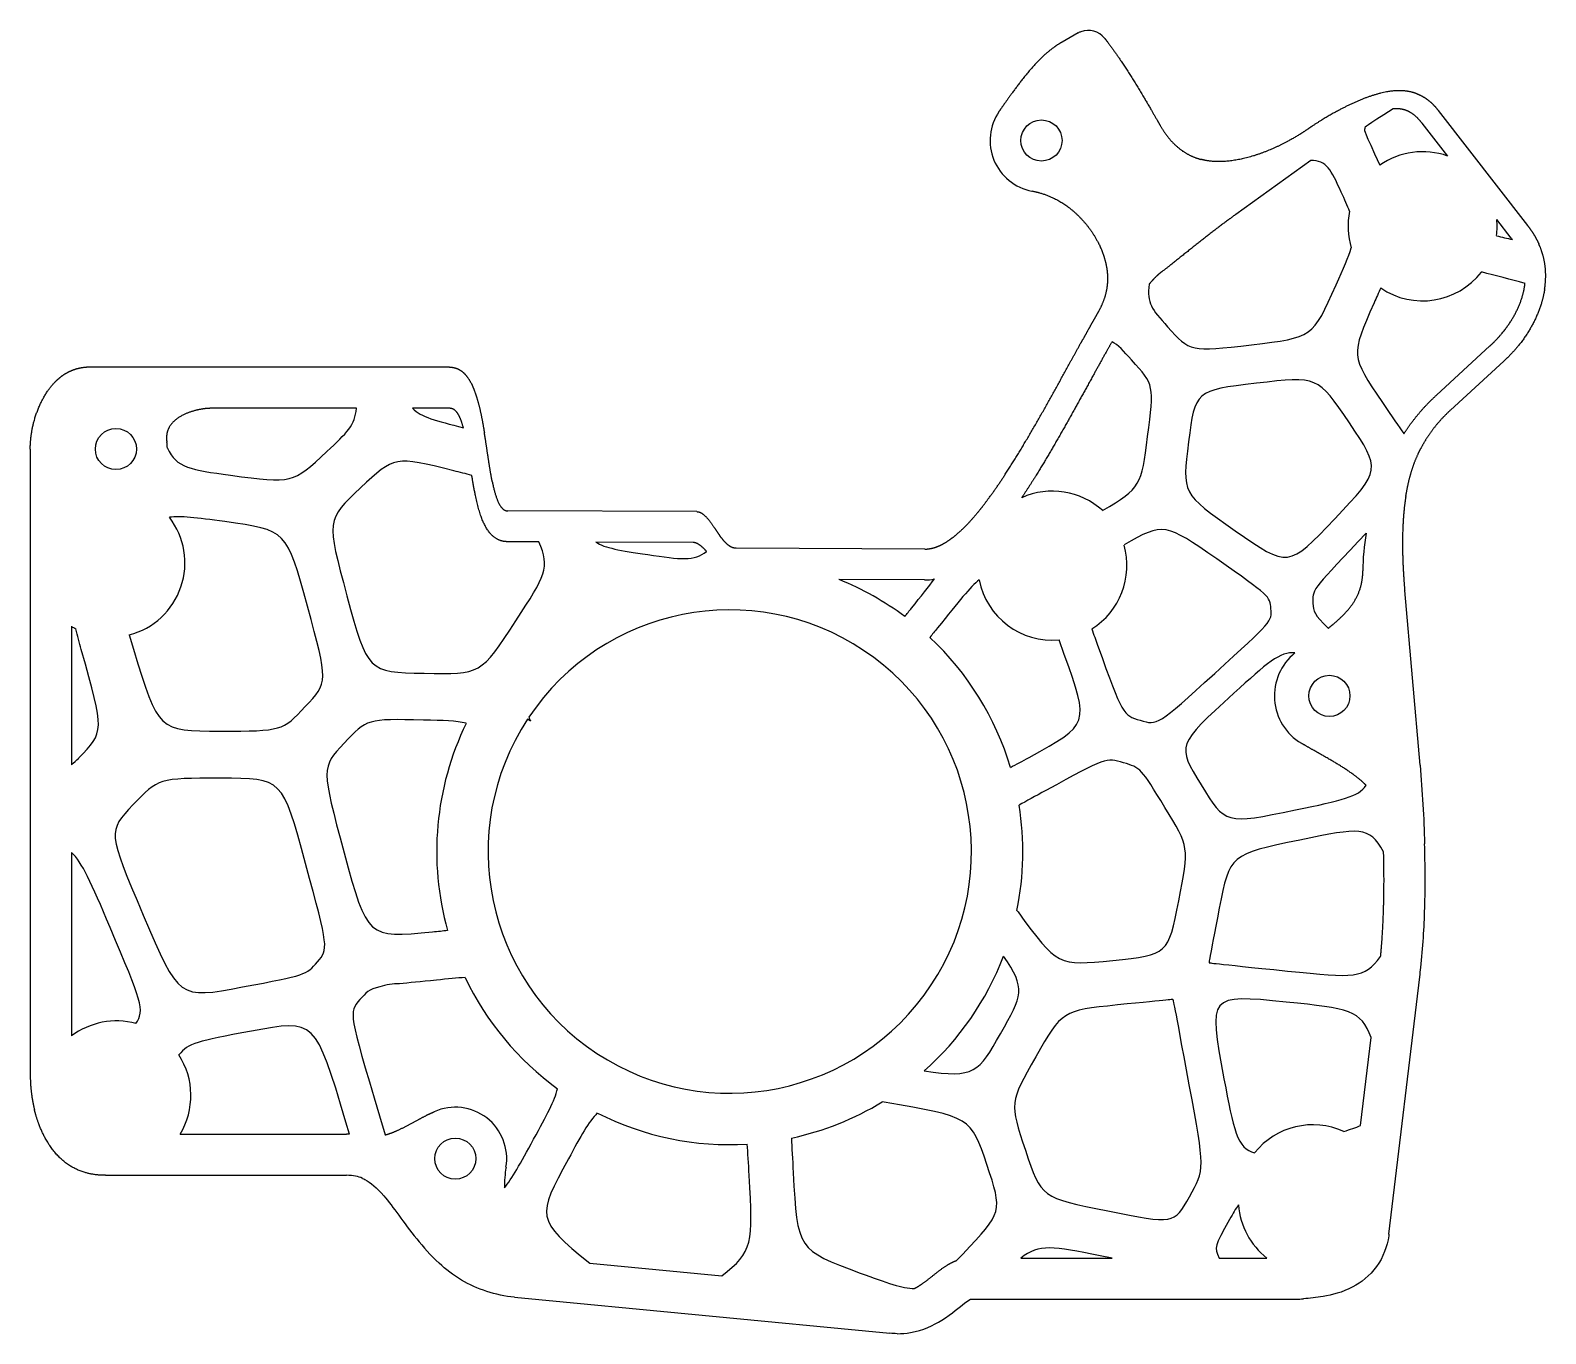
# Model space of a CAD drawing. Extents: x -32 to 115, y -70 to 57.
import ezdxf

# ---------------------------------------------------------------- set-up
doc = ezdxf.new("R2010")
doc.units = 0
doc.layers.add('VISIBLE', color=7, linetype='CONTINUOUS')

msp = doc.modelspace()

# ---------------------------------------------------------------- linework, layer by layer
at = {"layer": 'VISIBLE'}
for p, q in [((69.58, 56.46), (68.01, 55.57)), ((104.59, 48.91), (113.27, 37.73)), ((105.5, 44.49), (103.01, 47.69)), ((92.19, 44.05), (84.89, 38.81)), ((111.69, 36.51), (110.28, 38.33)), ((104.41, 21.24), (109.61, 26.02)), ((8.44, 23.96), (-26.44, 23.96)), ((110.96, 24.55), (105.76, 19.77)), ((-0.62, 19.96), (-14.69, 19.96)), ((8.44, 19.96), (4.83, 19.96)), ((-32.33, 16), (-32.33, -44.87)), ((32.48, 9.91), (14.1, 9.99)), ((97.57, 7.82), (96.81, 7.01)), ((17.13, 6.97), (14.09, 6.99)), ((32.13, 6.91), (22.67, 6.95)), ((54.65, 6.27), (36.3, 6.35)), ((54.63, 3.27), (46.31, 3.31)), ((102.81, -14.75), (101.32, 2.25)), ((-28.33, -1.24), (-28.33, -14.72)), ((-22.7, -2.07), (-22.28, -3.47)), ((68.22, -3.97), (67.72, -2.56)), ((16.03, -10.25), (16.32, -10.44)), ((-28.33, -23.24), (-28.33, -41.07)), ((63.6, -28.86), (63.72, -29.01)), ((99.79, -60.33), (102.79, -35.33)), ((97.03, -49.79), (98.05, -41.23)), ((50.71, -47.5), (50.52, -47.47)), ((-1.28, -50.62), (-1.63, -49.46)), ((1.63, -48.84), (2.18, -50.69)), ((-17.76, -50.62), (-1.59, -50.62)), ((-25, -54.62), (-1.59, -54.62)), ((22.08, -63.16), (34.91, -64.39)), ((57.75, -62.9), (58.34, -62.28)), ((64, -62.67), (72.86, -62.67)), ((72.86, -62.67), (71.71, -62.44)), ((83.27, -62.67), (87.92, -62.67)), ((14.76, -66.48), (51.27, -69.98)), ((59.11, -66.67), (90.07, -66.67))]:
    msp.add_line(p, q, dxfattribs=at)
for centre in [(66, 46), (-24, 16), (94, -8), (9, -53)]:
    msp.add_circle(centre, 2, dxfattribs=at)
for centre, radius, start, end in [((70.56, 54.71), 2, 110.9736, 119.4402), ((70.56, 54.71), 2, 38.2048, 110.9737), ((66, 46), 5, 145.3941, 259.3896), ((103.06, 37.66), 7.25, 70.3538, 125.0584), ((103.06, 37.66), 7.25, 168.352, 196.9137), ((103.06, 37.66), 7.25, 352.8023, 5.29), ((128.03, 105.68), 71.19, 255.5376, 256.8162), ((105.1, 31.38), 8.35, 36.656, 37.8263), ((103.06, 37.66), 7.25, 235.8158, 322.1374), ((-57.51, -610.44), 664.79, 75.13653, 75.51346), ((176.14, -3.73), 84.88, 155.3537, 156.4287), ((105.85, 32.95), 9.19, 351.1483, 351.3274), ((-24, 16), 5, 1.0509, 7.8573), ((-40.66, -184.13), 204.11, 75.4522, 75.9611), ((67.06, 4.66), 7.25, 47.565, 114.2451), ((-24.54, 4.94), 7.25, 284.7253, 37.5786), ((121.44, 3.86), 24.2, 170.5981, 179.3099), ((67.06, 4.66), 7.25, 301.9102, 16.0712), ((35.69, -23.14), 28.5, 53.3158, 68.1134), ((54.64, 8.17), 4.9, 269.9454, 281.1525), ((67.06, 4.66), 7.25, 190.9891, 275.1715), ((35.69, -23.14), 23.5, 146.7476, 146.2371), ((-24.54, 4.94), 7.25, 238.5651, 242.3915), ((-350.89, -87.4), 334.21, 14.5389, 14.8961), ((35.69, -23.14), 28.5, 16.6635, 46.9216), ((349.46, 97.46), 295.62, 199.5565, 199.883), ((94, -8), 5.35, 128.7785, 239.4772), ((35.69, -23.14), 28.5, 154.0717, 195.5981), ((-100.6, 61.62), 105.13, 313.4345, 313.9656), ((35.69, -23.14), 28.5, 348.415, 9.0879), ((35.69, -23.14), 28.5, 311.5316, 339.0788), ((37.76, -27.53), 65.49, 353.1596, 353.9608), ((3.36, -41), 5, 87.4516, 109.8231), ((35.69, -23.14), 28.5, 205.4732, 234.01), ((-23.96, -46.86), 7.25, 74.8191, 127.0634), ((-23.96, -46.86), 7.25, 328.7464, 33.0174), ((9, -53), 5, 350.4334, 114.0826), ((35.69, -23.14), 28.5, 243.151, 273.4087), ((35.69, -23.14), 28.5, 282.1339, 301.3695), ((92.39, -56.96), 7.25, 65.5266, 141.3459), ((-1.55, -59.12), 8.51, 88.1778, 90.2818), ((25.16, -55.71), 11.38, 170.5054, 180.6761), ((92.39, -56.96), 7.25, 184.2956, 231.9457)]:
    msp.add_arc(centre, radius, start, end, dxfattribs=at)
for points, degree in [([(68.01, 55.57), (67.7, 55.4), (67.11, 55.02), (66.26, 54.35), (65.22, 53.3), (64.03, 51.84), (63.14, 50.62), (62.5, 49.72), (62.09, 49.13), (61.88, 48.84)], 5), ([(102.55, 50.53), (103, 50.35), (103.43, 50.1), (103.84, 49.79), (104.23, 49.39), (104.59, 48.91)], 5), ([(100.2, 49.07), (97.47, 47.37), (97.46, 47.32), (97.43, 47.16)], 3), ([(97.43, 47.16), (97.38, 46.95), (97.37, 46.94), (98.9, 43.59)], 3), ([(95.15, 40.98), (94.16, 43.14), (93.73, 44.1), (92.19, 44.05)], 3), ([(95.96, 39.12), (95.76, 39.64), (95.48, 40.24), (95.15, 40.98)], 3), ([(113.27, 37.73), (113.55, 37.38), (113.79, 37.02), (114.01, 36.67), (114.2, 36.31), (114.36, 35.95)], 5), ([(94.65, 31.97), (95.36, 33.57), (95.85, 34.67), (96.13, 35.55)], 3), ([(77.59, 33.15), (77.39, 33), (77.18, 32.81), (76.95, 32.58), (76.72, 32.32), (76.47, 32.03)], 5), ([(76.47, 32.03), (76.25, 30.14), (76.68, 29.66), (78.27, 27.88)], 3), ([(86.43, 26.14), (92.39, 26.84), (92.39, 26.84), (94.65, 31.97)], 3), ([(98.34, 30.21), (96.07, 25.08), (96.07, 25.08), (99.15, 20.52)], 3), ([(71.54, 29.37), (71.24, 28.85), (70.94, 28.31), (70.63, 27.76), (70.32, 27.19), (70, 26.61)], 5), ([(78.27, 27.88), (80.46, 25.43), (80.46, 25.43), (86.43, 26.14)], 3), ([(74.77, 24.66), (73.97, 25.55), (73.46, 26.12), (72.86, 26.43)], 3), ([(76.32, 17.21), (76.97, 22.22), (76.97, 22.22), (74.77, 24.66)], 3), ([(86.9, 22.39), (80.94, 21.69), (80.94, 21.69), (80.3, 16.69)], 3), ([(95.94, 18.54), (92.86, 23.1), (92.86, 23.1), (86.9, 22.39)], 3), ([(-14.69, 19.96), (-14.94, 19.96), (-15.44, 19.93), (-16.2, 19.81), (-17.21, 19.5), (-18.31, 18.89), (-18.91, 18.18), (-19.1, 17.5), (-19.09, 16.97), (-19.05, 16.68)], 5), ([(-3.5, 15.75), (-1.54, 17.58), (-0.73, 18.33), (-0.62, 19.96)], 3), ([(4.83, 19.96), (5.69, 19.11), (7.11, 18.75), (9.79, 18.07)], 3), ([(99.15, 20.52), (100.09, 19.14), (100.74, 18.18), (101.25, 17.5)], 3), ([(94.52, 9.21), (99.02, 13.98), (99.02, 13.98), (95.94, 18.54)], 3), ([(71.95, 10.01), (75.69, 12.22), (75.72, 12.48), (76.32, 17.21)], 3), ([(80.3, 16.69), (79.66, 11.68), (79.66, 11.68), (84.83, 8.06)], 3), ([(-19, 16.09), (-18.12, 14.17), (-16.73, 13.98), (-12.86, 13.45)], 3), ([(-12.86, 13.45), (-6.82, 12.64), (-6.82, 12.64), (-3.5, 15.75)], 3), ([(8.85, 13.88), (3.11, 15.33), (3.11, 15.33), (-0.21, 12.22)], 3), ([(-0.21, 12.22), (-3.53, 9.11), (-3.53, 9.11), (-1.53, 1.71)], 3), ([(-13.42, 8.94), (-16.23, 9.32), (-17.73, 9.52), (-18.8, 9.36)], 3), ([(-5.37, 0.72), (-7.38, 8.12), (-7.38, 8.12), (-13.42, 8.94)], 3), ([(84.83, 8.06), (90.01, 4.45), (90.01, 4.45), (94.52, 9.21)], 3), ([(83.04, 5.31), (78.1, 8.76), (77.87, 8.92), (74.03, 6.67)], 3), ([(14.89, -0.7), (17.8, 3.76), (18.22, 4.42), (17.13, 6.97)], 3), ([(22.67, 6.95), (23.59, 6.36), (24.97, 6.15), (27.71, 5.74)], 3), ([(27.71, 5.74), (30.9, 5.26), (32.24, 5.05), (33.44, 6.05)], 3), ([(54.65, 6.27), (55.1, 6.27), (55.56, 6.36), (56.03, 6.53), (56.52, 6.79), (57.01, 7.13)], 5), ([(96.81, 7.01), (92.3, 2.24), (92.3, 2.24), (92.4, 1.02)], 3), ([(88.32, 0.47), (88.21, 1.69), (88.21, 1.69), (83.04, 5.31)], 3), ([(53.37, 0.54), (54.29, 1.69), (55.02, 2.61), (55.59, 3.37)], 3), ([(59.95, 3.28), (59.08, 2.59), (57.96, 1.19), (55.89, -1.4)], 3), ([(-1.53, 1.71), (0.48, -5.69), (0.48, -5.69), (5.98, -5.81)], 3), ([(-5.59, -9.05), (-3.36, -6.68), (-3.36, -6.68), (-5.37, 0.72)], 3), ([(52.71, -0.28), (52.92, -0.02), (53.14, 0.25), (53.37, 0.54)], 3), ([(82.85, -5.82), (88.42, -0.75), (88.42, -0.75), (88.32, 0.47)], 3), ([(92.4, 1.02), (92.47, 0.2), (92.49, -0.07), (93.89, -1.42)], 3), ([(5.98, -5.81), (11.48, -5.93), (11.48, -5.93), (14.89, -0.7)], 3), ([(55.89, -1.4), (55.63, -1.72), (55.38, -2.03), (55.15, -2.32)], 3), ([(-27.62, -14.04), (-25.11, -11.5), (-25.11, -11.5), (-27.37, -3.5)], 3), ([(-22.28, -3.47), (-19.89, -11.43), (-19.89, -11.43), (-13.85, -11.43)], 3), ([(64.81, -13.98), (70.67, -10.77), (70.67, -10.77), (68.22, -3.97)], 3), ([(71.46, -3.08), (73.91, -9.88), (73.91, -9.88), (75.6, -10.38)], 3), ([(90.65, -3.83), (89.23, -3.63), (87.87, -4.88), (84.72, -7.74)], 3), ([(75.6, -10.38), (77.28, -10.89), (77.28, -10.89), (82.85, -5.82)], 3), ([(84.72, -7.74), (79.16, -12.8), (79.16, -12.8), (81.52, -16.65)], 3), ([(-13.85, -11.43), (-7.82, -11.42), (-7.82, -11.42), (-5.59, -9.05)], 3), ([(5.91, -10.35), (0.41, -10.24), (0.41, -10.24), (-1.81, -12.61)], 3), ([(16.15, -10.08), (16.2, -10.19), (16.26, -10.31), (16.32, -10.44)], 3), ([(10.05, -10.67), (9.09, -10.42), (7.84, -10.4), (5.91, -10.35)], 3), ([(-1.81, -12.61), (-4.04, -14.97), (-4.04, -14.97), (-1.8, -23.27)], 3), ([(62.99, -14.96), (63.53, -14.68), (64.13, -14.35), (64.81, -13.98)], 3), ([(73.97, -14.5), (72.28, -14), (72.28, -14), (66.42, -17.2)], 3), ([(78.01, -18.85), (75.66, -15), (75.66, -15), (73.97, -14.5)], 3), ([(-13.84, -16.01), (-19.87, -16.01), (-19.87, -16.01), (-22.34, -18.6)], 3), ([(-5.56, -24.29), (-7.8, -16), (-7.8, -16), (-13.84, -16.01)], 3), ([(102.81, -14.75), (103.03, -17.3), (103.19, -19.84), (103.26, -22.39)], 3), ([(66.42, -17.2), (65.39, -17.77), (64.53, -18.24), (63.83, -18.63)], 3), ([(81.52, -16.65), (83.87, -20.5), (83.87, -20.5), (90.7, -19.09)], 3), ([(90.7, -19.09), (95.29, -18.14), (96.79, -17.83), (97.57, -16.7)], 3), ([(-22.34, -18.6), (-24.8, -21.19), (-24.8, -21.19), (-21.34, -29.33)], 3), ([(79.35, -27.93), (80.37, -22.7), (80.37, -22.7), (78.01, -18.85)], 3), ([(91.14, -22.02), (84.32, -23.43), (84.32, -23.43), (83.29, -28.66)], 3), ([(99.27, -23.16), (97.82, -20.64), (96.99, -20.81), (91.14, -22.02)], 3), ([(-24.57, -30.51), (-26.42, -26.16), (-27.28, -24.14), (-28.33, -23.24)], 3), ([(-1.8, -23.27), (0.45, -31.56), (0.45, -31.56), (6.8, -30.94)], 3), ([(-4.4, -33.87), (-3.32, -32.59), (-3.32, -32.59), (-5.56, -24.29)], 3), ([(72.95, -33.72), (78.32, -33.16), (78.32, -33.16), (79.35, -27.93)], 3), ([(-21.34, -29.33), (-17.89, -37.48), (-17.89, -37.48), (-11.69, -36.31)], 3), ([(63.72, -29.01), (67.57, -34.27), (67.57, -34.27), (72.95, -33.72)], 3), ([(83.29, -28.66), (82.27, -33.9), (82.27, -33.9), (82.31, -33.94)], 3), ([(-22.06, -39.86), (-21.16, -38.55), (-21.5, -37.74), (-24.57, -30.51)], 3), ([(6.8, -30.94), (7.32, -30.89), (7.79, -30.84), (8.24, -30.8)], 3), ([(-11.69, -36.31), (-5.49, -35.14), (-5.49, -35.14), (-4.4, -33.87)], 3), ([(62.02, -40.85), (64.16, -37.1), (64.51, -36.49), (62.31, -33.31)], 3), ([(89.94, -34.76), (96.45, -35.42), (97.37, -35.52), (98.98, -33.35)], 3), ([(82.31, -33.94), (82.36, -33.98), (82.36, -33.98), (89.94, -34.76)], 3), ([(1.66, -36.3), (0.58, -36.54), (0.31, -36.86), (-0.27, -37.54)], 3), ([(7.16, -35.64), (5.63, -35.79), (4.47, -35.9), (3.58, -36.01)], 3), ([(9.96, -35.39), (9.18, -35.44), (8.27, -35.53), (7.16, -35.64)], 3), ([(-0.27, -37.54), (-1.36, -38.81), (-1.36, -38.81), (1.63, -48.84)], 3), ([(73.38, -38.06), (68.01, -38.61), (68.01, -38.61), (65.45, -43.09)], 3), ([(78.8, -37.55), (78.76, -37.51), (78.76, -37.51), (73.38, -38.06)], 3), ([(80.37, -45.82), (78.85, -37.59), (78.85, -37.59), (78.8, -37.55)], 3), ([(89.8, -37.78), (82.22, -37.01), (82.22, -37.01), (83.75, -45.23)], 3), ([(98.05, -41.23), (97.09, -38.53), (95.89, -38.4), (89.8, -37.78)], 3), ([(-10.81, -40.6), (-16.2, -41.62), (-16.91, -41.75), (-17.88, -42.9)], 3), ([(-1.63, -49.46), (-4.62, -39.44), (-4.62, -39.44), (-10.81, -40.6)], 3), ([(54.58, -44.47), (59.54, -45.21), (59.89, -44.59), (62.02, -40.85)], 3), ([(65.45, -43.09), (62.9, -47.57), (62.9, -47.57), (64.44, -52.19)], 3), ([(83.75, -45.23), (84.66, -50.11), (85.03, -52.09), (86.73, -52.43)], 3), ([(16.62, -51.11), (17.9, -48.77), (18.67, -47.37), (18.94, -46.2)], 3), ([(80.4, -56.71), (81.9, -54.05), (81.9, -54.05), (80.37, -45.82)], 3), ([(22.81, -48.56), (21.97, -49.42), (21.21, -50.8), (20, -53.02)], 3), ([(60.69, -53.57), (59.14, -48.96), (59.14, -48.96), (50.71, -47.5)], 3), ([(95.39, -50.36), (96.02, -50.16), (96.56, -49.97), (97.03, -49.79)], 3), ([(13.77, -55.84), (14.53, -54.94), (15.31, -53.52), (16.62, -51.11)], 3), ([(41.68, -51), (41.72, -51.91), (41.79, -53.02), (41.86, -54.37)], 3), ([(20, -53.02), (16.94, -58.63), (16.79, -58.89), (22.08, -63.16)], 3), ([(37.58, -54.64), (37.51, -53.44), (37.46, -52.43), (37.38, -51.58)], 3), ([(64.44, -52.19), (65.98, -56.81), (65.98, -56.81), (72.44, -58.09)], 3), ([(41.86, -54.37), (42.27, -61.86), (42.27, -61.86), (48.37, -64.12)], 3), ([(58.34, -62.28), (62.23, -58.19), (62.23, -58.19), (60.69, -53.57)], 3), ([(-0.01, -54.92), (-0.44, -54.72), (-0.89, -54.62), (-1.59, -54.62)], 3), ([(34.91, -64.39), (37.99, -62.03), (37.94, -61.26), (37.58, -54.64)], 3), ([(72.44, -58.09), (78.89, -59.37), (78.89, -59.37), (80.4, -56.71)], 3), ([(84.3, -58.91), (82.8, -61.57), (82.79, -61.58), (83.27, -62.67)], 3), ([(85.16, -57.5), (84.88, -57.88), (84.62, -58.33), (84.3, -58.91)], 3), ([(71.71, -62.44), (67.11, -61.52), (65.79, -61.26), (64, -62.67)], 3), ([(48.37, -64.12), (50.98, -65.08), (52.48, -65.63), (53.64, -65.63)], 3), ([(90.07, -66.67), (90.53, -66.67), (91, -66.66), (91.48, -66.63)], 3), ([(51.96, -70.02), (51.73, -70.02), (51.5, -70.01), (51.27, -69.98)], 3)]:
    msp.add_open_spline(points, degree=degree, dxfattribs=at)
for points, degree, knots in [([(72.14, 55.95), (72.23, 55.83), (72.57, 55.4), (73.14, 54.62), (73.95, 53.44), (75.01, 51.78), (76, 50.13), (76.76, 48.83), (77.29, 47.92), (77.55, 47.46)], 5, [-0.4406983, -0.4406983, -0.4406983, -0.4406983, -0.4406983, -0.4406983, -0.4, -0.3, -0.2, -0.1, 0, 0, 0, 0, 0, 0]), ([(102.55, 50.53), (102.51, 50.54), (102, 50.74), (100.96, 50.95), (99.31, 50.83), (97.02, 50.06), (94.83, 48.95), (93.32, 48.05), (92.38, 47.44), (91.93, 47.13)], 5, [0.1855838, 0.1855838, 0.1855838, 0.1855838, 0.1855838, 0.1855838, 0.2, 0.4, 0.6, 0.8, 1, 1, 1, 1, 1, 1]), ([(103.01, 47.69), (102.65, 48.15), (102.12, 48.67), (101.56, 48.98), (100.98, 49.11), (100.38, 49.09), (100.2, 49.07)], 5, [0, 0, 0, 0, 0, 0, 0.2, 0.282051, 0.282051, 0.282051, 0.282051, 0.282051, 0.282051]), ([(77.55, 47.46), (77.96, 46.75), (78.66, 45.77), (79.44, 45.05), (80.29, 44.55), (81.19, 44.25), (81.53, 44.16)], 5, [-1, -1, -1, -1, -1, -1, -0.8, -0.6782261, -0.6782261, -0.6782261, -0.6782261, -0.6782261, -0.6782261]), ([(91.93, 47.13), (91.34, 46.72), (90.13, 45.97), (88.27, 45), (86.11, 44.21), (83.99, 43.87), (82.56, 43.93), (81.76, 44.1), (81.53, 44.16)], 5, [0, 0, 0, 0, 0, 0, 0.2, 0.4, 0.6, 0.6782261, 0.6782261, 0.6782261, 0.6782261, 0.6782261, 0.6782261]), ([(65.08, 41.09), (65.72, 40.97), (66.95, 40.61), (68.61, 39.75), (70.32, 38.19), (71.57, 36.25), (72.13, 34.74), (72.32, 33.78), (72.37, 33.41)], 5, [0, 0, 0, 0, 0, 0, 0.2, 0.4, 0.6, 0.7285683, 0.7285683, 0.7285683, 0.7285683, 0.7285683, 0.7285683]), ([(84.89, 38.81), (84.24, 38.34), (82.94, 37.37), (81.48, 36.24), (80.04, 35.07), (78.59, 33.92), (77.77, 33.28), (77.59, 33.15)], 5, [0, 0, 0, 0, 0, 0, 0.2, 0.4, 0.4556512, 0.4556512, 0.4556512, 0.4556512, 0.4556512, 0.4556512]), ([(114.93, 31.56), (114.95, 31.69), (115.04, 32.37), (115.08, 33.25), (114.99, 34.13), (114.76, 35.01), (114.45, 35.76), (114.36, 35.95)], 5, [-0.4469204, -0.4469204, -0.4469204, -0.4469204, -0.4469204, -0.4469204, -0.4, -0.2, -0.129806, -0.129806, -0.129806, -0.129806, -0.129806, -0.129806]), ([(72.37, 33.41), (72.4, 33.2), (72.47, 32.4), (72.42, 31.59), (72.22, 30.78), (71.88, 29.97), (71.54, 29.37)], 5, [0.7285683, 0.7285683, 0.7285683, 0.7285683, 0.7285683, 0.7285683, 0.8, 1, 1, 1, 1, 1, 1]), ([(109.61, 26.02), (109.99, 26.37), (110.71, 27.1), (111.64, 28.26), (112.34, 29.5), (112.8, 30.79), (112.97, 31.66), (113.02, 32.1), (113.02, 32.1)], 5, [0, 0, 0, 0, 0, 0, 0.2, 0.4, 0.6, 0.600984, 0.600984, 0.600984, 0.600984, 0.600984, 0.600984]), ([(114.93, 31.54), (114.86, 31.12), (114.66, 30.16), (114.14, 28.67), (113.37, 27.24), (112.33, 25.9), (111.44, 24.99), (110.96, 24.55)], 5, [0.4489839, 0.4489839, 0.4489839, 0.4489839, 0.4489839, 0.4489839, 0.6, 0.8, 1, 1, 1, 1, 1, 1]), ([(60.26, 10.4), (61, 11.35), (62.74, 13.79), (64.75, 17.1), (66.76, 20.7), (68.67, 24.21), (69.8, 26.26), (70, 26.61)], 5, [0.2488478, 0.2488478, 0.2488478, 0.2488478, 0.2488478, 0.2488478, 0.4, 0.6, 0.6427383, 0.6427383, 0.6427383, 0.6427383, 0.6427383, 0.6427383]), ([(72.86, 26.43), (72.34, 25.52), (70.92, 22.99), (69.21, 19.84), (67.4, 16.57), (65.53, 13.46), (64.28, 11.57), (64.08, 11.27)], 5, [0.2756022, 0.2756022, 0.2756022, 0.2756022, 0.2756022, 0.2756022, 0.4, 0.6, 0.6382781, 0.6382781, 0.6382781, 0.6382781, 0.6382781, 0.6382781]), ([(-26.44, 23.96), (-26.94, 23.96), (-27.61, 23.89), (-28.21, 23.71), (-28.76, 23.45), (-29.25, 23.1), (-29.39, 22.99)], 5, [-1, -1, -1, -1, -1, -1, -0.8, -0.7108519, -0.7108519, -0.7108519, -0.7108519, -0.7108519, -0.7108519]), ([(8.44, 23.96), (8.95, 23.96), (9.46, 23.8), (9.9, 23.45), (10.27, 22.94), (10.59, 22.3), (10.63, 22.22)], 5, [0, 0, 0, 0, 0, 0, 0.2, 0.2273734, 0.2273734, 0.2273734, 0.2273734, 0.2273734, 0.2273734]), ([(-32.33, 16), (-32.33, 16.45), (-32.27, 17.35), (-32.05, 18.69), (-31.53, 20.22), (-30.76, 21.59), (-30.06, 22.42), (-29.57, 22.85), (-29.39, 22.99)], 5, [0, 0, 0, 0, 0, 0, 0.2, 0.4, 0.6, 0.7108519, 0.7108519, 0.7108519, 0.7108519, 0.7108519, 0.7108519]), ([(10.63, 22.22), (10.86, 21.72), (11.16, 20.9), (11.4, 19.96), (11.6, 18.94), (11.78, 17.88), (11.83, 17.57)], 5, [0.2273734, 0.2273734, 0.2273734, 0.2273734, 0.2273734, 0.2273734, 0.4, 0.4724579, 0.4724579, 0.4724579, 0.4724579, 0.4724579, 0.4724579]), ([(101.25, 17.5), (101.32, 17.61), (101.85, 18.41), (102.44, 19.19), (103.07, 19.94), (103.76, 20.65), (104.41, 21.24)], 5, [-0.2294064, -0.2294064, -0.2294064, -0.2294064, -0.2294064, -0.2294064, -0.2, 0, 0, 0, 0, 0, 0]), ([(9.79, 18.07), (9.75, 18.21), (9.56, 18.89), (9.33, 19.43), (9.06, 19.8), (8.74, 19.96), (8.44, 19.96)], 5, [-0.2470822, -0.2470822, -0.2470822, -0.2470822, -0.2470822, -0.2470822, -0.2, 0, 0, 0, 0, 0, 0]), ([(105.76, 19.77), (105.13, 19.19), (104.45, 18.47), (103.86, 17.72), (103.36, 16.95), (102.94, 16.16), (102.86, 16.01)], 5, [0, 0, 0, 0, 0, 0, 0.2, 0.2450399, 0.2450399, 0.2450399, 0.2450399, 0.2450399, 0.2450399]), ([(12.59, 12.85), (12.52, 13.22), (12.36, 14.08), (12.22, 15.02), (12.08, 16.02), (11.92, 17.02), (11.83, 17.57)], 5, [-0.7032201, -0.7032201, -0.7032201, -0.7032201, -0.7032201, -0.7032201, -0.6, -0.4724579, -0.4724579, -0.4724579, -0.4724579, -0.4724579, -0.4724579]), ([(101.43, 11.39), (101.5, 11.81), (101.67, 12.76), (101.91, 13.7), (102.21, 14.62), (102.61, 15.51), (102.86, 16.01)], 5, [-0.5168525, -0.5168525, -0.5168525, -0.5168525, -0.5168525, -0.5168525, -0.4, -0.2450399, -0.2450399, -0.2450399, -0.2450399, -0.2450399, -0.2450399]), ([(14.09, 6.99), (13.57, 6.99), (12.65, 7.26), (11.8, 8.25), (11.25, 9.89), (10.87, 11.85), (10.67, 13.04), (10.61, 13.43)], 5, [-1, -1, -1, -1, -1, -1, -0.8, -0.6, -0.5022876, -0.5022876, -0.5022876, -0.5022876, -0.5022876, -0.5022876]), ([(12.59, 12.85), (12.66, 12.51), (12.88, 11.52), (13.14, 10.73), (13.45, 10.2), (13.82, 9.99), (14.1, 9.99)], 5, [0.7032201, 0.7032201, 0.7032201, 0.7032201, 0.7032201, 0.7032201, 0.8, 1, 1, 1, 1, 1, 1]), ([(60.26, 10.4), (60.02, 10.1), (59.35, 9.26), (58.69, 8.53), (58.04, 7.9), (57.41, 7.4), (57.01, 7.13)], 5, [-0.2488478, -0.2488478, -0.2488478, -0.2488478, -0.2488478, -0.2488478, -0.2, -0.110469, -0.110469, -0.110469, -0.110469, -0.110469, -0.110469]), ([(101.43, 11.39), (101.38, 11.1), (101.24, 10.09), (101.09, 8.33), (101.07, 6.52), (101.14, 4.65), (101.25, 3.06), (101.32, 2.25)], 5, [0.5168525, 0.5168525, 0.5168525, 0.5168525, 0.5168525, 0.5168525, 0.6, 0.8, 1, 1, 1, 1, 1, 1]), ([(32.48, 9.91), (32.63, 9.91), (32.93, 9.83), (33.37, 9.51), (33.82, 8.92), (34.26, 8.24), (34.56, 7.8), (34.71, 7.59), (34.71, 7.58)], 5, [0, 0, 0, 0, 0, 0, 0.2, 0.4, 0.6, 0.6016782, 0.6016782, 0.6016782, 0.6016782, 0.6016782, 0.6016782]), ([(36.3, 6.35), (36.13, 6.35), (35.8, 6.43), (35.48, 6.65), (35.17, 6.98), (34.86, 7.38), (34.71, 7.58)], 5, [-1, -1, -1, -1, -1, -1, -0.8, -0.6016782, -0.6016782, -0.6016782, -0.6016782, -0.6016782, -0.6016782]), ([(33.44, 6.05), (33.32, 6.17), (33.04, 6.46), (32.76, 6.7), (32.51, 6.85), (32.26, 6.91), (32.13, 6.91)], 5, [-0.3307108, -0.3307108, -0.3307108, -0.3307108, -0.3307108, -0.3307108, -0.2, 0, 0, 0, 0, 0, 0]), ([(93.89, -1.42), (93.97, -1.36), (94.38, -1.03), (95.09, -0.43), (96.05, 0.5), (96.78, 1.57), (97.16, 2.77), (97.25, 3.67), (97.25, 4.15)], 5, [0.3539035, 0.3539035, 0.3539035, 0.3539035, 0.3539035, 0.3539035, 0.4, 0.6, 0.8, 1, 1, 1, 1, 1, 1]), ([(97.57, -16.7), (97.5, -16.63), (97.11, -16.25), (96.33, -15.6), (95.06, -14.76), (93.7, -13.99), (92.47, -13.3), (91.67, -12.84), (91.28, -12.61)], 5, [-0.644849, -0.644849, -0.644849, -0.644849, -0.644849, -0.644849, -0.6, -0.4, -0.2, 0, 0, 0, 0, 0, 0]), ([(98.98, -33.35), (99.03, -32.86), (99.14, -31.59), (99.26, -29.55), (99.32, -27.51), (99.32, -25.47), (99.29, -23.92), (99.27, -23.16)], 5, [-0.923537, -0.923537, -0.923537, -0.923537, -0.923537, -0.923537, -0.8, -0.6, -0.4077404, -0.4077404, -0.4077404, -0.4077404, -0.4077404, -0.4077404]), ([(102.89, -34.42), (103.1, -32.48), (103.22, -30.54), (103.27, -28.62), (103.33, -26.52), (103.32, -24.45), (103.26, -22.39)], 3, [-0.9565946, -0.9565946, -0.9565946, -0.9565946, -0.6780127, -0.6780127, -0.6780127, -0.3746995, -0.3746995, -0.3746995, -0.3746995]), ([(-32.33, -44.87), (-32.33, -45.46), (-32.29, -46.15), (-32.22, -46.82), (-32.1, -47.48), (-31.95, -48.12), (-31.93, -48.22)], 5, [-1, -1, -1, -1, -1, -1, -0.8, -0.7644658, -0.7644658, -0.7644658, -0.7644658, -0.7644658, -0.7644658]), ([(-25, -54.62), (-25.65, -54.62), (-26.85, -54.5), (-28.39, -53.98), (-29.9, -52.75), (-30.96, -51.05), (-31.54, -49.63), (-31.82, -48.66), (-31.93, -48.22)], 5, [0, 0, 0, 0, 0, 0, 0.2, 0.4, 0.6, 0.7644658, 0.7644658, 0.7644658, 0.7644658, 0.7644658, 0.7644658]), ([(2.18, -50.69), (2.34, -50.65), (2.77, -50.52), (3.47, -50.24), (4.42, -49.75), (5.37, -49.22), (6.16, -48.8), (6.69, -48.55), (6.96, -48.44)], 5, [-0.710991, -0.710991, -0.710991, -0.710991, -0.710991, -0.710991, -0.6, -0.4, -0.2, 0, 0, 0, 0, 0, 0]), ([(-0.01, -54.92), (0.07, -54.95), (0.15, -54.99), (0.22, -55.03), (0.76, -55.32), (1.35, -55.82), (2.05, -56.62), (2.96, -57.68), (3.96, -59.2), (5.25, -60.8), (5.88, -61.59), (6.59, -62.41), (7.43, -63.17)], 3, [-0.8486783, -0.8486783, -0.8486783, -0.8486783, -0.8211599, -0.8211599, -0.8211599, -0.6327296, -0.6327296, -0.6327296, -0.385935, -0.385935, -0.385935, -0.264863, -0.264863, -0.264863, -0.264863]), ([(99.79, -60.33), (99.78, -60.39), (99.78, -60.44), (99.77, -60.5), (99.62, -61.51), (99.23, -62.61), (98.59, -63.49), (97.93, -64.41), (97.07, -65.05), (96.29, -65.46), (95.22, -66.03), (94.26, -66.25), (93.4, -66.4), (92.72, -66.52), (92.09, -66.59), (91.48, -66.63)], 3, [-1, -1, -1, -1, -0.9903296, -0.9903296, -0.9903296, -0.8077832, -0.8077832, -0.8077832, -0.6197644, -0.6197644, -0.6197644, -0.3629127, -0.3629127, -0.3629127, -0.1597162, -0.1597162, -0.1597162, -0.1597162]), ([(14.76, -66.48), (12.91, -66.3), (11.11, -65.7), (9.62, -64.81), (8.8, -64.32), (8.08, -63.76), (7.43, -63.17)], 3, [0, 0, 0, 0, 0.1711286, 0.1711286, 0.1711286, 0.264863, 0.264863, 0.264863, 0.264863]), ([(53.64, -65.63), (53.86, -65.52), (54.36, -65.23), (55.11, -64.67), (55.89, -63.99), (56.7, -63.39), (57.34, -63.06), (57.69, -62.92), (57.75, -62.9)], 5, [-0.7509284, -0.7509284, -0.7509284, -0.7509284, -0.7509284, -0.7509284, -0.6, -0.4, -0.2, -0.1639102, -0.1639102, -0.1639102, -0.1639102, -0.1639102, -0.1639102]), ([(51.96, -70.02), (52.4, -70.02), (52.84, -69.99), (53.26, -69.91), (54.48, -69.71), (55.52, -69.2), (56.31, -68.71), (57.35, -68.05), (58.04, -67.42), (58.51, -67.06), (58.84, -66.81), (59.04, -66.7), (59.11, -66.67)], 3, [-0.9615084, -0.9615084, -0.9615084, -0.9615084, -0.8876649, -0.8876649, -0.8876649, -0.6763673, -0.6763673, -0.6763673, -0.3939888, -0.3939888, -0.3939888, -0.1986225, -0.1986225, -0.1986225, -0.1986225])]:
    msp.add_open_spline(points, degree=degree, knots=knots, dxfattribs=at)

doc.saveas('drawing.dxf')
